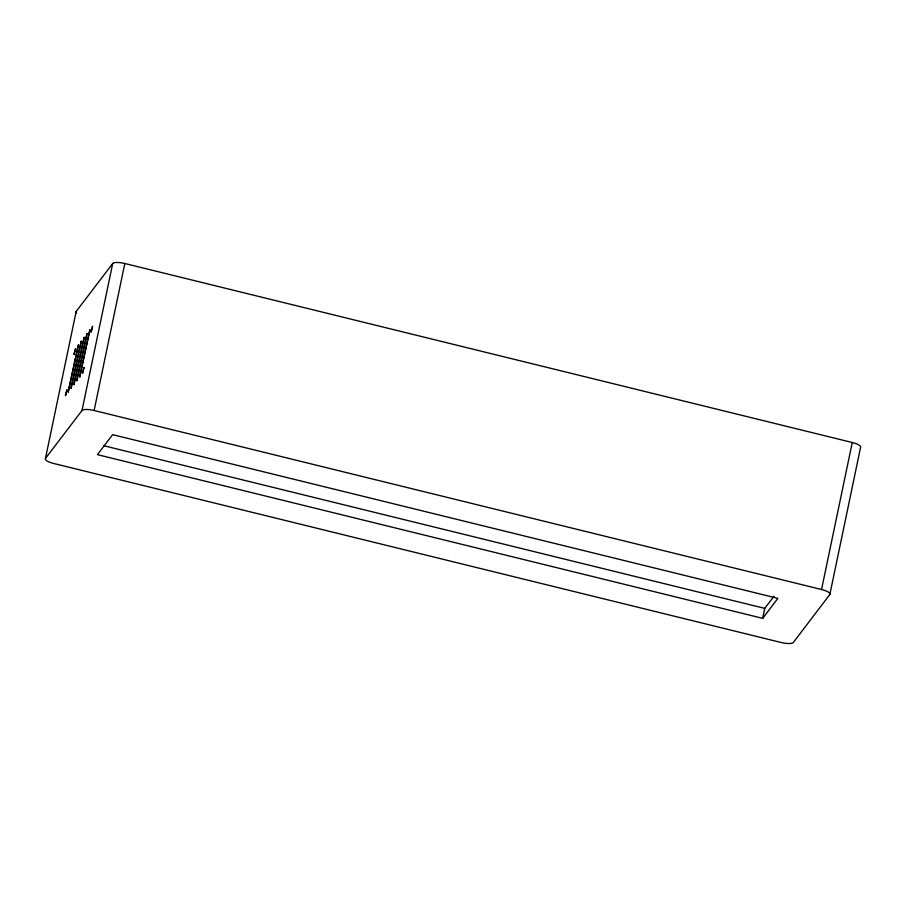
<?xml version="1.0" encoding="UTF-8"?>
<svg xmlns="http://www.w3.org/2000/svg" width="906" height="906" viewBox="0 0 906 906"><rect width="100%" height="100%" fill="white"/><g stroke="black" fill="none" stroke-linecap="round" stroke-linejoin="round"><path stroke-width="1.36" d="M45.459 458.459L76.172 311.46L112.706 263.499A10.578 2.877 11.8 0 1 124.824 263.499L852.263 442.513A10.578 2.877 11.8 0 1 860.541 447.541L829.828 594.54L793.294 642.501A10.578 2.877 11.8 0 1 781.176 642.501L53.737 463.487A10.578 2.877 11.8 0 1 45.459 458.459L82.004 410.497L112.706 263.499M82.004 410.497A10.578 2.877 11.8 0 1 94.111 410.497L124.824 263.499M762.659 618.345L777.88 598.368L112.638 434.654L97.406 454.642L762.659 618.345L764.732 608.379L774.041 596.171M829.828 594.54A10.578 2.877 11.8 0 0 821.549 589.512L852.263 442.513M94.111 410.497L821.549 589.512M103.612 445.684L764.732 608.379M76.58 313.057A10.578 2.877 11.8 0 1 76.172 311.46M65.492 394.801L65.549 395.718L67.01 389.705L65.492 394.801M68.199 391.335L68.256 392.309L78.414 344.767L68.199 391.335M71.076 387.553L71.132 388.527L81.291 340.996L71.076 387.553M74.077 353.691L74.133 354.608L75.606 348.595L74.077 353.691M73.952 383.782L74.009 384.756L84.167 337.213L73.952 383.782M76.829 379.999L76.885 380.973L87.044 333.442L76.829 379.999M79.705 376.228L79.762 377.202L89.921 329.659L79.705 376.228M82.514 372.457L82.571 373.363L84.043 367.36L82.514 372.457M91.11 331.347L91.166 332.253L92.627 326.251L91.11 331.347"/></g></svg>
